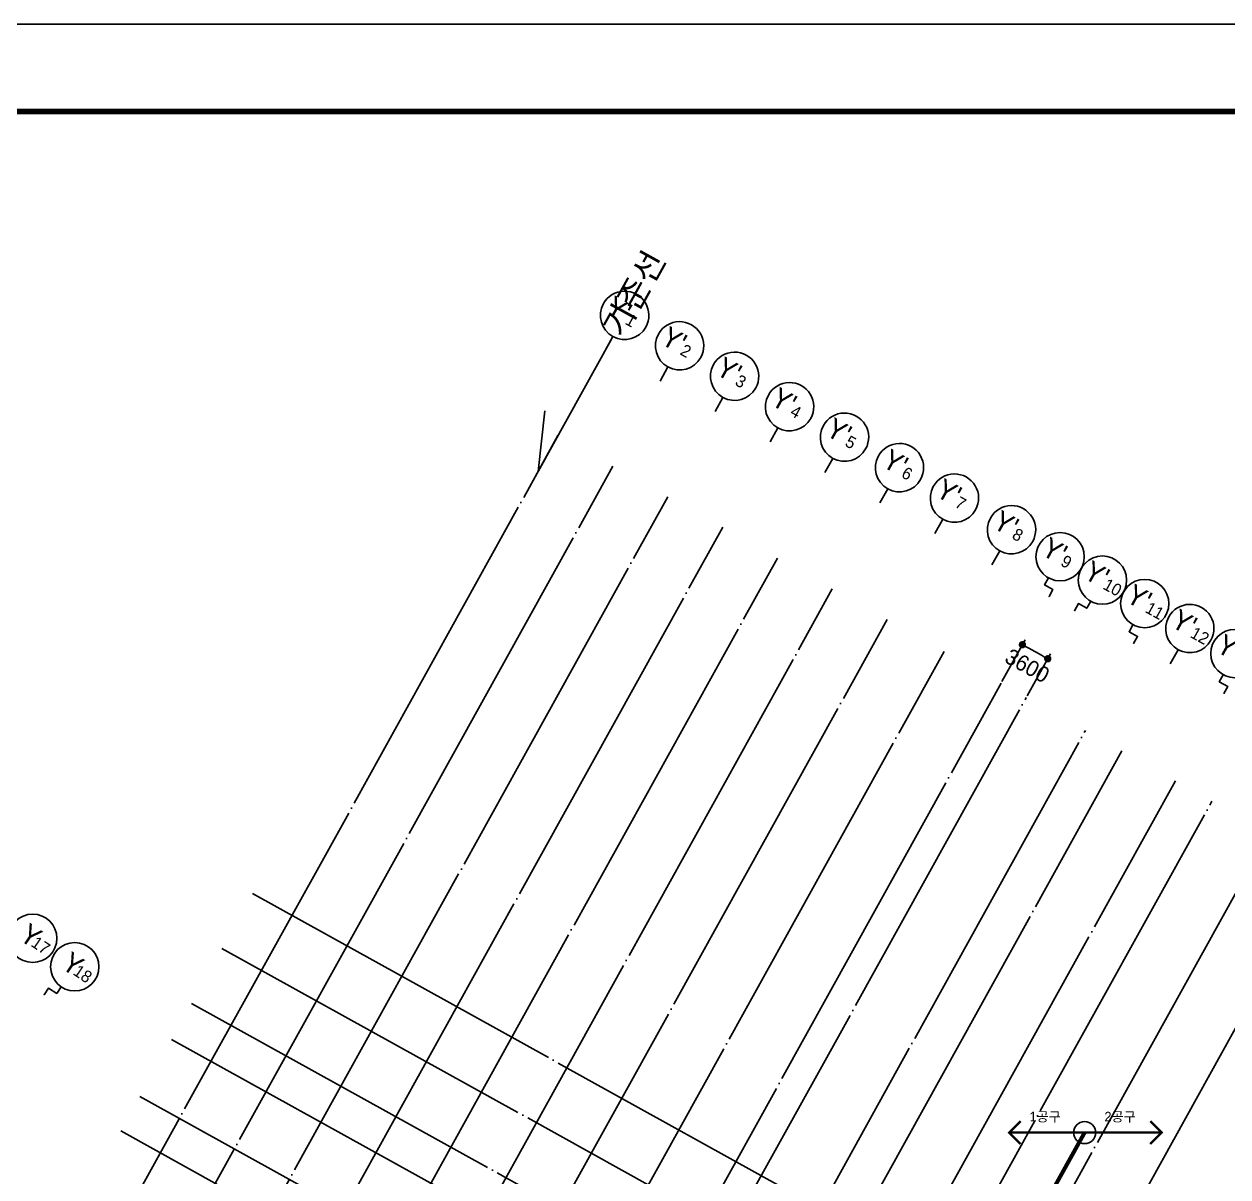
# Model space of a CAD drawing. Header units: millimetres. Extents: x -21000 to 567700, y 435000 to 850800.
# Drawn here: x 205988 to 355402, y 707680 to 850800 of the extents above; entities that cross this region are included whole.
import ezdxf
from ezdxf.xclip import XClip

# ---------------------------------------------------------------- set-up
doc = ezdxf.new("R2010")
doc.units = ezdxf.units.MM
doc.header["$LTSCALE"] = 700
doc.header["$XCLIPFRAME"] = 2
doc.linetypes.add('AB_Pbase$0$주차장기둥$0$CEN', pattern=[62, 60, -1, 0, -1])
doc.linetypes.add('p_구조전체평면도중심선$0$AB_Pbase$0$HIDDEN', pattern=[9.525, 6.35, -3.175])
doc.layers.get('0').update_dxf_attribs({"color": 2})
doc.layers.get('Defpoints').update_dxf_attribs({"color": 171})
for name, color, linetype in [('@방화구획_', 252, 'Continuous'), ('AB_Form$0$FORM', 7, 'Continuous'), ('AB_Pbase$0$주차장기둥$0$CEN_P', 244, 'AB_Pbase$0$주차장기둥$0$CEN'), ('p_구조전체평면도중심선$0$# 공구분할', 3, 'Continuous'), ('p_구조전체평면도중심선$0$AXIS', 7, 'Continuous'), ('p_구조전체평면도중심선$0$DIM', 7, 'Continuous'), ('p_구조전체평면도중심선$0$SDIM', 4, 'Continuous')]:
    doc.layers.add(name, color=color, linetype=linetype)
doc.layers.add('AB_Form$0$FORM_X', color=161, linetype='Continuous', plot=False)
doc.layers.add('AB_Pbase$0$주차장기둥$0$DEFPOINT', color=247, linetype='Continuous', plot=False)
doc.styles.add('AB_Pbase$0$주차장기둥$0$돋움', font='')
doc.styles.add('p_구조전체평면도중심선$0$도면기준$0$울릉도L', font='')
doc.styles.add('p_구조전체평면도중심선$0$돋움', font='')
doc.styles.add('p_구조전체평면도중심선$0$돋음', font='')
doc.styles.get('AB_Pbase$0$주차장기둥$0$돋움').set_extended_font_data('Dotum')
doc.styles.get('p_구조전체평면도중심선$0$도면기준$0$울릉도L').set_extended_font_data('Dotum')
doc.styles.get('p_구조전체평면도중심선$0$돋움').set_extended_font_data('Dotum')
doc.styles.get('p_구조전체평면도중심선$0$돋음').set_extended_font_data('Dotum')
doc.dimstyles.new('p_구조전체평면도중심선$0$ADIM', dxfattribs={"dimscale": 700, "dimtxt": 3, "dimasz": 1.5, "dimexe": 1, "dimexo": 1, "dimgap": 1, "dimtad": 1, "dimdec": 0, "dimdsep": 46, "dimtxsty": 'p_구조전체평면도중심선$0$돋움', "dimblk1": 'p_구조전체평면도중심선$0$DOT', "dimblk2": 'p_구조전체평면도중심선$0$DOT', "dimsah": 1, "dimcen": 1, "dimdle": 1.5, "dimclrd": 7, "dimclre": 7, "dimclrt": 3, "dimadec": 0, "dimazin": 0, "dimtfac": 1, "dimtdec": 0, "dimtix": 1, "dimtmove": 2, "dimatfit": 3, "dimldrblk": 'p_구조전체평면도중심선$0$_Dot', "dimfxl": 1, "dimtvp": 1, "dimtolj": 1, "dimtzin": 0, "dimarcsym": 0})

# ---------------------------------------------------------------- blocks, each defined once
blk = doc.blocks.new('AB_Pbase$0$AB_Pbase_지하1층_골조')
at = {"layer": 'Defpoints', "ltscale": 1500}
blk.add_lwpolyline([(0, 839949), (493846, 839949), (493846, 445500), (0, 445500)], close=True, dxfattribs=at)
blk = doc.blocks.new('AB_Pbase$0$주차장기둥$0$cen 2bl 지하')
at = {"layer": 'AB_Pbase$0$주차장기둥$0$CEN_P', "color": 5}
for p, q in [((-127186, 77315), (-127186, 259687)), ((-119386, 77315), (-119386, 259658)), ((-111586, 77315), (-111586, 259629)), ((-103786, 77402), (-103786, 259687)), ((-95986, 77315), (-95986, 259571)), ((-88186, 77315), (-88186, 259542)), ((-80386, 74720), (-80386, 259513)), ((-72286, 74276), (-72286, 259483)), ((-64186, 73137), (-64186, 259453)), ((-60586, 128902), (-60586, 259439)), ((-52186, 128902), (-52186, 259408)), ((-46986, 107083), (-46986, 259389)), ((-39386, 65032), (-39386, 259361)), ((-34186, 128592), (-34186, 259341)), ((-26086, 128592), (-26086, 259311)), ((-17986, 66583), (-17986, 259281)), ((-132796, 191583), (3835, 191583)), ((-132796, 183783), (3835, 183783)), ((-132796, 175983), (13814, 175983)), ((-132796, 170883), (119274, 170883)), ((-132796, 162783), (119274, 162783)), ((-132796, 157883), (-58330, 157883))]:
    blk.add_line(p, q, dxfattribs=at)
at = {"layer": 'AB_Pbase$0$주차장기둥$0$DEFPOINT'}
for q in [(-127186, 273377), (-130105, 261574)]:
    blk.add_line((-127186, 254615), q, dxfattribs=at)
at = {"layer": 'AB_Pbase$0$주차장기둥$0$DEFPOINT', "style": 'AB_Pbase$0$주차장기둥$0$돋움'}
blk.add_text('기준선', height=3000, rotation=90, dxfattribs=at).set_placement((-126002, 274044))
blk = doc.blocks.new('AB_Pbase$0$주차장기둥')
at = {"rotation": 1.99999810188403}
blk.add_blockref('AB_Pbase$0$주차장기둥$0$cen 2bl 지하', (36992, -11667), dxfattribs=at)
blk = doc.blocks.new('AB_Pbase')
at = {"layer": 'Defpoints', "ltscale": 1500}
blk.add_lwpolyline([(0, 839949), (493846, 839949), (493846, 445500), (0, 445500)], close=True, dxfattribs=at)
for name, p, rotation in [('AB_Pbase$0$AB_Pbase_지하1층_골조', (0, 0), 359.9999999999999), ('AB_Pbase$0$주차장기둥', (231893, 539971), 329.0000000345588)]:
    blk.add_blockref(name, p, dxfattribs=dict(rotation=rotation))
blk = doc.blocks.new('AB_Form')
at = {"layer": 'AB_Form$0$FORM', "const_width": 1}
blk.add_lwpolyline([(30, 15), (827, 15), (827, 578.5), (30, 578.5)], close=True, dxfattribs=at)
at = {"layer": 'AB_Form$0$FORM_X'}
for points in [[(0, 0), (841, 0), (841, 594), (0, 594)], [(735.5, 578.5), (30, 578.5), (30, 15), (735.5, 15)]]:
    blk.add_lwpolyline(points, close=True, dxfattribs=at)
blk = doc.blocks.new('p_구조전체평면도중심선$0$DOT')
at = {"layer": 'p_구조전체평면도중심선$0$SDIM', "color": 0, "linetype": 'ByBlock'}
blk.add_line((-0.5, 0), (-1, 0), dxfattribs=at)
at = {"layer": 'p_구조전체평면도중심선$0$SDIM', "color": 0, "linetype": 'ByBlock', "const_width": 0.5}
blk.add_lwpolyline([(-0.25, 0, 1), (0.25, 0, 1)], format="xyb", close=True, dxfattribs=at)
blk = doc.blocks.new('*D188')
at = {"layer": 'Defpoints', "color": 0, "transparency": 16777216}
for p in [(304637, 77668), (298607, 74215), (301755, 72470)]:
    blk.add_point(p, dxfattribs=at)
at = {"layer": 'p_구조전체평면도중심선$0$DIM', "color": 7, "lineweight": -2, "transparency": 16777216}
for p, q in [((298946, 74827), (301828, 80026)), ((302095, 73082), (304976, 78281)), ((302284, 78972), (303841, 78109))]:
    blk.add_line(p, q, dxfattribs=at)
at = {"layer": 'p_구조전체평면도중심선$0$DIM', "color": 7, "lineweight": -2, "transparency": 16777216, "xscale": 910, "yscale": 910, "zscale": 910}
for p, rotation in [((301488, 79414), 151.0000000418759), ((304637, 77668), 331.0000000418759)]:
    blk.add_blockref('p_구조전체평면도중심선$0$DOT', p, dxfattribs=dict(at, rotation=rotation))
at = {"layer": 'p_구조전체평면도중심선$0$DIM', "color": 3, "transparency": 16777216, "insert": (302097, 76798), "char_height": 1960, "attachment_point": 5, "rotation": 331, "style": 'p_구조전체평면도중심선$0$도면기준$0$울릉도L'}
blk.add_mtext('\\A1;3600', dxfattribs=at)
blk = doc.blocks.new('p_구조전체평면도중심선$0$_Dot')
at = {"color": 0, "linetype": 'ByBlock', "lineweight": -2}
blk.add_line((-0.5, 0), (-1, 0), dxfattribs=at)
at = {"color": 0, "linetype": 'ByBlock', "const_width": 0.5}
blk.add_lwpolyline([(-0.25, 0, 1), (0.25, 0, 1)], format="xyb", close=True, dxfattribs=at)
blk = doc.blocks.new('p_구조전체평면도중심선$0$BOMBOM_S')
at = {"layer": 'p_구조전체평면도중심선$0$AXIS', "color": 7}
blk.add_line((0, 0.4), (0, 0), dxfattribs=at)
blk.add_lwpolyline([(-0.6, 1, 1), (0.6, 1, 1), (-0.6, 1, 1)], format="xyb", dxfattribs=at)
at = {"layer": 'p_구조전체평면도중심선$0$AXIS', "color": 1, "style": 'p_구조전체평면도중심선$0$돋음'}
for tag, p, height in [('X', (-0.295, 0.816), 0.4), ('N', (0.129, 0.816), 0.25)]:
    blk.add_attdef(tag, p, '', height=height, dxfattribs=at)
blk = doc.blocks.new('p_구조전체평면도중심선')
blk.add_circle((309210, 18850.3), 1369.6)
at = {"layer": 'p_구조전체평면도중심선$0$# 공구분할', "const_width": 300}
for points in [[(301256.6, 20264.5), (299842.4, 18850.3), (301256.6, 17436)], [(317353.4, 20264.5), (318767.6, 18850.3), (317353.4, 17436)], [(299842.4, 18850.3), (309202.5, 18850.3)], [(318767.6, 18850.3), (309202.5, 18850.3)]]:
    blk.add_lwpolyline(points, dxfattribs=at)
at = {"layer": 'p_구조전체평면도중심선$0$# 공구분할', "linetype": 'p_구조전체평면도중심선$0$AB_Pbase$0$HIDDEN', "const_width": 500}
blk.add_lwpolyline([(309210, 18850.3), (270750.1, -50533.2), (250830.6, -39491.7), (245194.7, -49659.1), (228248.9, -40265.9), (203564.1, -84798.5), (168629.9, -119714.3)], dxfattribs=at)
at = {"layer": 'p_구조전체평면도중심선$0$AXIS', "color": 7}
for points in [[(304234, 86842), (304718.8, 87716.6), (304234, 86842), (305283.6, 86260.2), (304798.8, 85385.6), (304798.8, 85385.6), (305283.6, 86260.2)], [(309481.8, 83933.1), (309966.6, 84807.7), (309481.8, 83933.1), (308432.2, 84514.9), (307947.4, 83640.3), (307947.4, 83640.3), (308432.2, 84514.9)], [(314729.5, 81024.2), (315214.3, 81898.9), (314729.5, 81024.2), (315779, 80442.5), (315294.2, 79567.8), (315294.2, 79567.8), (315779, 80442.5)], [(325924.6, 74818.7), (326409.4, 75693.3), (325924.6, 74818.7), (326974.1, 74236.9), (326489.3, 73362.3), (326489.3, 73362.3), (326974.1, 74236.9)], [(181627.8, 36123.4), (182188.1, 36951.8), (181627.8, 36123.4), (180633.8, 36795.7), (180073.6, 35967.3), (180073.6, 35967.3), (180633.8, 36795.7)]]:
    blk.add_lwpolyline(points, close=True, dxfattribs=at)
at = {"layer": 'p_구조전체평면도중심선$0$AXIS'}
for centre in [(306173.3, 90340.4), (311421, 87431.6), (316668.7, 84522.7), (327863.8, 78317.2), (178650.2, 42966.2), (183868.7, 39436.8)]:
    blk.add_circle(centre, 3000, dxfattribs=at)
ref = blk.add_blockref('p_구조전체평면도중심선$0$BOMBOM_S', (249697.7, 115928.6), dxfattribs=dict(at, xscale=5000.000000000002, yscale=5000.000000000002, zscale=5000.000000000002, rotation=330.9999992206014))
ref.add_attrib('X', "Y'", (249599.8, 120647.1), dxfattribs={"color": 1, "height": 2500, "rotation": 330.999999, "style": 'p_구조전체평면도중심선$0$돋음'})
ref.add_attrib('N', '1', (252062.6, 119282), dxfattribs={"color": 1, "height": 1500, "rotation": 330.999999, "style": 'p_구조전체평면도중심선$0$돋음'})
ref = blk.add_blockref('p_구조전체평면도중심선$0$BOMBOM_S', (256519.8, 112147.1), dxfattribs=dict(at, xscale=5000.000000000002, yscale=5000.000000000002, zscale=5000.000000000002, rotation=330.9999992206014))
ref.add_attrib('X', "Y'", (256421.8, 116865.6), dxfattribs={"color": 1, "height": 2500, "rotation": 330.999999, "style": 'p_구조전체평면도중심선$0$돋음'})
ref.add_attrib('N', '2', (258884.6, 115500.5), dxfattribs={"color": 1, "height": 1500, "rotation": 330.999999, "style": 'p_구조전체평면도중심선$0$돋음'})
ref = blk.add_blockref('p_구조전체평면도중심선$0$BOMBOM_S', (263341.8, 108365.5), dxfattribs=dict(at, xscale=5000.000000000002, yscale=5000.000000000002, zscale=5000.000000000002, rotation=330.9999992206014))
ref.add_attrib('X', "Y'", (263243.8, 113084.1), dxfattribs={"color": 1, "height": 2500, "rotation": 330.999999, "style": 'p_구조전체평면도중심선$0$돋음'})
ref.add_attrib('N', '3', (265706.6, 111718.9), dxfattribs={"color": 1, "height": 1500, "rotation": 330.999999, "style": 'p_구조전체평면도중심선$0$돋음'})
ref = blk.add_blockref('p_구조전체평면도중심선$0$BOMBOM_S', (270163.8, 104584), dxfattribs=dict(at, xscale=5000.000000000002, yscale=5000.000000000002, zscale=5000.000000000002, rotation=330.9999992206014))
ref.add_attrib('X', "Y'", (270065.9, 109302.6), dxfattribs={"color": 1, "height": 2500, "rotation": 330.999999, "style": 'p_구조전체평면도중심선$0$돋음'})
ref.add_attrib('N', '4', (272528.7, 107937.4), dxfattribs={"color": 1, "height": 1500, "rotation": 330.999999, "style": 'p_구조전체평면도중심선$0$돋음'})
ref = blk.add_blockref('p_구조전체평면도중심선$0$BOMBOM_S', (276985.9, 100802.5), dxfattribs=dict(at, xscale=5000.000000000002, yscale=5000.000000000002, zscale=5000.000000000002, rotation=330.9999992206014))
ref.add_attrib('X', "Y'", (276887.9, 105521.1), dxfattribs={"color": 1, "height": 2500, "rotation": 330.999999, "style": 'p_구조전체평면도중심선$0$돋음'})
ref.add_attrib('N', '5', (279350.7, 104155.9), dxfattribs={"color": 1, "height": 1500, "rotation": 330.999999, "style": 'p_구조전체평면도중심선$0$돋음'})
ref = blk.add_blockref('p_구조전체평면도중심선$0$BOMBOM_S', (283807.9, 97021), dxfattribs=dict(at, xscale=5000.000000000002, yscale=5000.000000000002, zscale=5000.000000000002, rotation=330.9999992206014))
ref.add_attrib('X', "Y'", (283884.9, 101642.6), dxfattribs={"color": 1, "height": 2500, "rotation": 330.999999, "style": 'p_구조전체평면도중심선$0$돋음'})
ref.add_attrib('N', '6', (286347.7, 100277.4), dxfattribs={"color": 1, "height": 1500, "rotation": 330.999999, "style": 'p_구조전체평면도중심선$0$돋음'})
ref = blk.add_blockref('p_구조전체평면도중심선$0$BOMBOM_S', (290629.9, 93239.5), dxfattribs=dict(at, xscale=5000.000000000002, yscale=5000.000000000002, zscale=5000.000000000002, rotation=330.9999992206014))
ref.add_attrib('X', "Y'", (290532, 97958), dxfattribs={"color": 1, "height": 2500, "rotation": 330.999999, "style": 'p_구조전체평면도중심선$0$돋음'})
ref.add_attrib('N', '7', (292994.8, 96592.9), dxfattribs={"color": 1, "height": 1500, "rotation": 330.999999, "style": 'p_구조전체평면도중심선$0$돋음'})
ref = blk.add_blockref('p_구조전체평면도중심선$0$BOMBOM_S', (297714.3, 89312.5), dxfattribs=dict(at, xscale=5000.000000000002, yscale=5000.000000000002, zscale=5000.000000000002, rotation=330.9999992206014))
ref.add_attrib('X', "Y'", (297616.4, 94031.1), dxfattribs={"color": 1, "height": 2500, "rotation": 330.999999, "style": 'p_구조전체평면도중심선$0$돋음'})
ref.add_attrib('N', '8', (300079.2, 92665.9), dxfattribs={"color": 1, "height": 1500, "rotation": 330.999999, "style": 'p_구조전체평면도중심선$0$돋음'})
ref = blk.add_blockref('p_구조전체평면도중심선$0$BOMBOM_S', (319842.2, 77046.8), dxfattribs=dict(at, xscale=5000.000000000002, yscale=5000.000000000002, zscale=5000.000000000002, rotation=330.9999992206014))
ref.add_attrib('X', "Y'", (319744.3, 81765.4), dxfattribs={"color": 1, "height": 2500, "rotation": 330.999999, "style": 'p_구조전체평면도중심선$0$돋음'})
ref.add_attrib('N', '12', (322207.1, 80400.2), dxfattribs={"color": 1, "height": 1500, "rotation": 330.999999, "style": 'p_구조전체평면도중심선$0$돋음'})
at = {"layer": 'p_구조전체평면도중심선$0$# 공구분할', "linetype": 'p_구조전체평면도중심선$0$AB_Pbase$0$HIDDEN', "style": 'p_구조전체평면도중심선$0$돋움'}
for s, rotation, p in [('1공구', 359.999999, (302376.7, 20227.2)), ('2공구', 0.000001, (311671.9, 20227.2))]:
    blk.add_text(s, height=1200, rotation=rotation, dxfattribs=at).set_placement(p)
at = {"layer": 'p_구조전체평면도중심선$0$AXIS', "color": 1, "style": 'p_구조전체평면도중심선$0$돋음'}
for s, height, rotation, p in [("Y'", 2500, 330.999999, (303651.3, 90685.9)), ('9', 1500, 330.999999, (306114.1, 89320.7)), ("Y'", 2500, 330.999999, (308899, 87777)), ('10', 1500, 330.999999, (311361.8, 86411.9)), ("Y'", 2500, 330.999999, (314146.7, 84868.2)), ('11', 1500, 330.999999, (316609.5, 83503)), ("Y'", 2500, 330.999999, (325341.8, 78662.6)), ('Y', 2500, 325.92863, (176818.9, 42885.6)), ('17', 1500, 325.92863, (178331.4, 42070.9)), ('Y', 2500, 325.92863, (182037.4, 39356.2)), ('18', 1500, 325.92863, (183550, 38541.5))]:
    blk.add_text(s, height=height, rotation=rotation, dxfattribs=at).set_placement(p)
at = {"layer": 'p_구조전체평면도중심선$0$DIM'}
dim = blk.add_linear_dim(base=(304637.1, 77668.3), p1=(298606.8, 74215), p2=(301755.4, 72469.7), angle=331, dimstyle='p_구조전체평면도중심선$0$ADIM', override={"dimtxt": 2.8, "dimasz": 1.3, "dimtxsty": 'p_구조전체평면도중심선$0$도면기준$0$울릉도L'}, dxfattribs=at)
dim.commit()
dim.dimension.update_dxf_attribs({"geometry": '*D188', "text_midpoint": (302096.7, 76798.1), "dimtype": 128})

msp = doc.modelspace()

# ---------------------------------------------------------------- block references
ref = msp.add_blockref('AB_Pbase', (0, 0))
XClip(ref).set_block_clipping_path([(-0.000000015, 445500.0000000148), (493845.7187941075, 839949.3912975936)])

# ---------------------------------------------------------------- next in the draw order: linework, layer by layer
at = {"layer": '@방화구획_'}
msp.add_lwpolyline([(-21000, 850800), (567700, 850800), (567700, 435000), (-21000, 435000)], close=True, dxfattribs=at)
at = {"layer": 'Defpoints', "ltscale": 1500}
msp.add_lwpolyline([(0, 839949), (493846, 839949), (493846, 445500), (0, 445500)], close=True, dxfattribs=at)

# ---------------------------------------------------------------- next in the draw order: block references
at = {"xscale": 700, "yscale": 700, "zscale": 700}
msp.add_blockref('AB_Form', (-21000, 435000), dxfattribs=at)
msp.add_blockref('p_구조전체평면도중심선', (28406, 694337))

doc.saveas('drawing.dxf')
